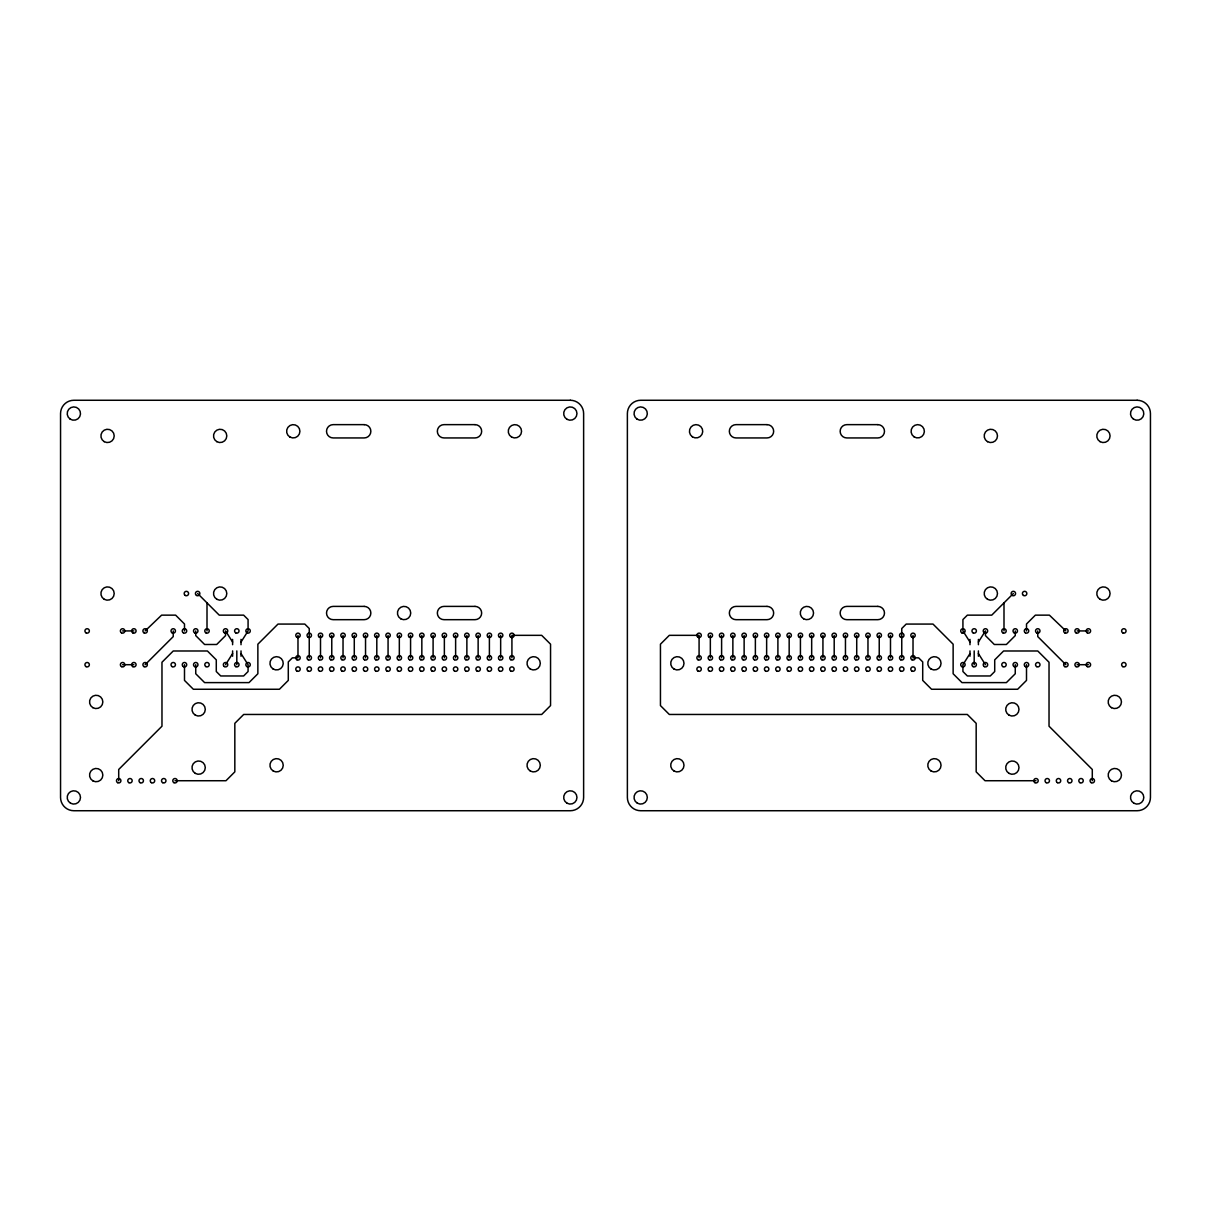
<?xml version="1.0" encoding="UTF-8"?>
<svg xmlns="http://www.w3.org/2000/svg" width="1211" height="1211" viewBox="0 0 1211 1211"><rect width="100%" height="100%" fill="white"/><g stroke="black" fill="none" stroke-linecap="round" stroke-linejoin="round"><path stroke-width="1.5" d="M225.549 664.703L232.603 653.577M241.019 642.057L248.073 630.931L248.073 619.563L243.638 615.143L219.252 615.143L197.65 593.526M969.981 653.577L962.927 664.703L962.927 671.53L967.362 675.965L990.28 675.965L994.715 671.53L994.715 659.859L1003.586 650.988L1037.766 650.988L1049.029 662.25L1049.029 726.206L1092.292 769.469L1092.292 780.732M978.397 642.057L985.451 630.931L985.451 635.624L994.307 644.494L1006.386 644.494L1015.257 635.624L1015.257 630.931M145.123 664.703L173.234 636.608L173.234 630.931M1013.35 593.526L991.748 615.143L967.362 615.143L962.927 619.563L962.927 630.931L969.981 642.057M145.123 630.931L161.608 615.143L175.625 615.143L184.496 623.998L184.496 630.931M122.614 630.931L133.876 630.931M1077.124 630.931L1088.386 630.931M122.614 664.703L133.876 664.703M1077.124 664.703L1088.386 664.703M175.005 780.732L225.973 780.732L234.828 771.861L234.828 723.33L243.699 714.46L541.68 714.46L550.551 705.589L550.551 644.191L541.68 635.336L511.92 635.336L511.92 657.845M1035.995 780.732L985.027 780.732L976.172 771.861L976.172 723.33L967.301 714.46L669.32 714.46L660.449 705.589L660.449 644.191L669.32 635.336L699.08 635.336L699.08 657.845M1065.877 630.931L1049.392 615.143L1035.375 615.143L1026.504 623.998L1026.504 630.931M1065.877 664.703L1037.766 636.608L1037.766 630.931M978.397 653.577L985.451 664.703M241.019 653.577L248.073 664.703L248.073 671.53L243.638 675.965L220.72 675.965L216.285 671.53L216.285 659.859L207.414 650.988L173.234 650.988L161.971 662.25L161.971 726.206L118.708 769.469L118.708 780.732M232.603 642.057L225.549 630.931L225.549 635.624L216.693 644.494L204.614 644.494L195.743 635.624L195.743 630.931M1026.504 664.703L1026.504 680.4L1017.649 689.256L931.562 689.256L922.706 680.4L922.706 661.917L918.634 657.845L913.018 657.845L913.018 635.336M1015.257 664.703L1015.257 673.755L1006.386 682.61L961.988 682.61L953.133 673.755L953.133 644.191L933 624.074L906.191 624.074L901.756 628.509L901.756 657.845M1003.995 602.896L1003.995 630.931M978.397 639.393L978.397 644.706M978.397 650.913L978.397 656.241M974.189 650.913L974.189 664.703M969.981 639.393L969.981 644.706M969.981 650.913L969.981 656.241M890.494 635.336L890.494 657.845M879.231 635.336L879.231 657.845M867.969 635.336L867.969 657.845M856.722 635.336L856.722 657.845M845.46 635.336L845.46 657.845M834.197 635.336L834.197 657.845M822.935 635.336L822.935 657.845M811.673 635.336L811.673 657.845M800.426 635.336L800.426 657.845M789.163 635.336L789.163 657.845M777.901 635.336L777.901 657.845M766.639 635.336L766.639 657.845M755.376 635.336L755.376 657.845M744.129 635.336L744.129 657.845M732.867 635.336L732.867 657.845M721.605 635.336L721.605 657.845M710.342 635.336L710.342 657.845M500.658 635.336L500.658 657.845M489.395 635.336L489.395 657.845M478.133 635.336L478.133 657.845M466.871 635.336L466.871 657.845M455.624 635.336L455.624 657.845M444.361 635.336L444.361 657.845M433.099 635.336L433.099 657.845M421.837 635.336L421.837 657.845M410.574 635.336L410.574 657.845M399.327 635.336L399.327 657.845M388.065 635.336L388.065 657.845M376.803 635.336L376.803 657.845M365.54 635.336L365.54 657.845M354.278 635.336L354.278 657.845M343.031 635.336L343.031 657.845M331.769 635.336L331.769 657.845M320.506 635.336L320.506 657.845M309.244 657.845L309.244 628.509L304.809 624.074L278 624.074L257.867 644.191L257.867 673.755L249.012 682.61L204.614 682.61L195.743 673.755L195.743 664.703M297.982 635.336L297.982 657.845L292.366 657.845L288.294 661.917L288.294 680.4L279.438 689.256L193.351 689.256L184.496 680.4L184.496 664.703M241.019 639.393L241.019 644.706M241.019 650.913L241.019 656.241M236.811 650.913L236.811 664.703M232.603 639.393L232.603 644.706M232.603 650.913L232.603 656.241M207.005 602.896L207.005 630.931M570.32 400.266L73.856 400.266A13.306 13.306 0 0 0 60.55 413.556L60.55 797.443A13.306 13.306 0 0 0 73.856 810.734L570.32 810.734A13.306 13.306 0 0 0 583.626 797.443L583.626 413.556A13.306 13.306 0 0 0 570.32 400.266M1137.144 400.266L640.68 400.266A13.306 13.306 0 0 0 627.374 413.556L627.374 797.443A13.306 13.306 0 0 0 640.68 810.734L1137.144 810.734A13.306 13.306 0 0 0 1150.45 797.443L1150.45 413.556A13.306 13.306 0 0 0 1137.144 400.266M364.193 424.637L333.161 424.637A6.645 6.645 0 0 0 326.516 431.298A6.645 6.645 0 0 0 333.161 437.943L364.193 437.943A6.645 6.645 0 0 0 370.854 431.298A6.645 6.645 0 0 0 364.193 424.637M475.015 424.637L443.983 424.637A6.645 6.645 0 0 0 437.338 431.298A6.645 6.645 0 0 0 443.983 437.943L475.015 437.943A6.645 6.645 0 0 0 481.66 431.298A6.645 6.645 0 0 0 475.015 424.637M767.017 424.637L735.985 424.637A6.645 6.645 0 0 0 729.34 431.298A6.645 6.645 0 0 0 735.985 437.943L767.017 437.943A6.645 6.645 0 0 0 773.662 431.298A6.645 6.645 0 0 0 767.017 424.637M877.839 424.637L846.807 424.637A6.645 6.645 0 0 0 840.146 431.298A6.645 6.645 0 0 0 846.807 437.943L877.839 437.943A6.645 6.645 0 0 0 884.484 431.298A6.645 6.645 0 0 0 877.839 424.637M364.193 606.393L333.161 606.393A6.645 6.645 0 0 0 326.516 613.038A6.645 6.645 0 0 0 333.161 619.684L364.193 619.684A6.645 6.645 0 0 0 370.854 613.038A6.645 6.645 0 0 0 364.193 606.393M475.015 606.393L443.983 606.393A6.645 6.645 0 0 0 437.338 613.038A6.645 6.645 0 0 0 443.983 619.684L475.015 619.684A6.645 6.645 0 0 0 481.66 613.038A6.645 6.645 0 0 0 475.015 606.393M767.017 606.393L735.985 606.393A6.645 6.645 0 0 0 729.34 613.038A6.645 6.645 0 0 0 735.985 619.684L767.017 619.684A6.645 6.645 0 0 0 773.662 613.038A6.645 6.645 0 0 0 767.017 606.393M877.839 606.393L846.807 606.393A6.645 6.645 0 0 0 840.146 613.038A6.645 6.645 0 0 0 846.807 619.684L877.839 619.684A6.645 6.645 0 0 0 884.484 613.038A6.645 6.645 0 0 0 877.839 606.393M510.679 637.168A2.21 2.21 0 0 0 514.13 635.487A2.21 2.21 0 0 0 510.951 633.338A2.21 2.21 0 0 0 510.679 637.168M296.877 637.243A2.21 2.21 0 0 0 300.207 635.336A2.21 2.21 0 0 0 296.877 633.414A2.21 2.21 0 0 0 296.877 637.243M308.139 637.243A2.21 2.21 0 0 0 311.469 635.336A2.21 2.21 0 0 0 308.139 633.414A2.21 2.21 0 0 0 308.139 637.243M246.968 666.625A2.21 2.21 0 0 0 250.283 664.703A2.21 2.21 0 0 0 246.968 662.78A2.21 2.21 0 0 0 246.968 666.625M235.706 666.625A2.21 2.21 0 0 0 239.036 664.703A2.21 2.21 0 0 0 235.706 662.78A2.21 2.21 0 0 0 235.706 666.625M224.307 666.534A2.21 2.21 0 0 0 227.759 664.869A2.21 2.21 0 0 0 224.58 662.705A2.21 2.21 0 0 0 224.307 666.534M224.444 632.853A2.21 2.21 0 0 0 227.774 630.931A2.21 2.21 0 0 0 224.444 629.009A2.21 2.21 0 0 0 224.444 632.853M246.968 632.853A2.21 2.21 0 0 0 250.283 630.931A2.21 2.21 0 0 0 246.968 629.009A2.21 2.21 0 0 0 246.968 632.853M121.494 632.853A2.21 2.21 0 0 0 124.824 630.931A2.21 2.21 0 0 0 121.494 629.009A2.21 2.21 0 0 0 121.494 632.853M132.756 632.853A2.21 2.21 0 0 0 136.086 630.931A2.21 2.21 0 0 0 132.756 629.009A2.21 2.21 0 0 0 132.756 632.853M144.018 632.853A2.21 2.21 0 0 0 147.348 630.931A2.21 2.21 0 0 0 144.018 629.009A2.21 2.21 0 0 0 144.018 632.853M121.494 666.625A2.21 2.21 0 0 0 124.824 664.703A2.21 2.21 0 0 0 121.494 662.78A2.21 2.21 0 0 0 121.494 666.625M144.018 666.625A2.21 2.21 0 0 0 147.348 664.703A2.21 2.21 0 0 0 144.018 662.78A2.21 2.21 0 0 0 144.018 666.625M132.756 666.625A2.21 2.21 0 0 0 136.086 664.703A2.21 2.21 0 0 0 132.756 662.78A2.21 2.21 0 0 0 132.756 666.625M205.9 632.853A2.21 2.21 0 0 0 209.231 630.931A2.21 2.21 0 0 0 205.9 629.009A2.21 2.21 0 0 0 205.9 632.853M194.638 632.853A2.21 2.21 0 0 0 197.968 630.931A2.21 2.21 0 0 0 194.638 629.009A2.21 2.21 0 0 0 194.638 632.853M183.376 632.853A2.21 2.21 0 0 0 186.706 630.931A2.21 2.21 0 0 0 183.376 629.009A2.21 2.21 0 0 0 183.376 632.853M172.129 632.853A2.21 2.21 0 0 0 175.444 630.931A2.21 2.21 0 0 0 172.129 629.009A2.21 2.21 0 0 0 172.129 632.853M183.376 666.625A2.21 2.21 0 0 0 186.706 664.703A2.21 2.21 0 0 0 183.376 662.78A2.21 2.21 0 0 0 183.376 666.625M205.764 666.534A2.21 2.21 0 0 0 209.215 664.869A2.21 2.21 0 0 0 206.037 662.705A2.21 2.21 0 0 0 205.764 666.534M194.638 666.625A2.21 2.21 0 0 0 197.968 664.703A2.21 2.21 0 0 0 194.638 662.78A2.21 2.21 0 0 0 194.638 666.625M499.416 637.168A2.21 2.21 0 0 0 502.868 635.487A2.21 2.21 0 0 0 499.689 633.338A2.21 2.21 0 0 0 499.416 637.168M488.154 637.168A2.21 2.21 0 0 0 491.605 635.487A2.21 2.21 0 0 0 488.427 633.338A2.21 2.21 0 0 0 488.154 637.168M476.892 637.168A2.21 2.21 0 0 0 480.343 635.487A2.21 2.21 0 0 0 477.164 633.338A2.21 2.21 0 0 0 476.892 637.168M465.63 637.168A2.21 2.21 0 0 0 469.081 635.487A2.21 2.21 0 0 0 465.902 633.338A2.21 2.21 0 0 0 465.63 637.168M454.382 637.168A2.21 2.21 0 0 0 457.834 635.487A2.21 2.21 0 0 0 454.655 633.338A2.21 2.21 0 0 0 454.382 637.168M443.12 637.168A2.21 2.21 0 0 0 446.571 635.487A2.21 2.21 0 0 0 443.393 633.338A2.21 2.21 0 0 0 443.12 637.168M431.858 637.168A2.21 2.21 0 0 0 435.309 635.487A2.21 2.21 0 0 0 432.13 633.338A2.21 2.21 0 0 0 431.858 637.168M420.595 637.168A2.21 2.21 0 0 0 424.047 635.487A2.21 2.21 0 0 0 420.868 633.338A2.21 2.21 0 0 0 420.595 637.168M409.333 637.168A2.21 2.21 0 0 0 412.784 635.487A2.21 2.21 0 0 0 409.606 633.338A2.21 2.21 0 0 0 409.333 637.168M398.086 637.168A2.21 2.21 0 0 0 401.537 635.487A2.21 2.21 0 0 0 398.358 633.338A2.21 2.21 0 0 0 398.086 637.168M386.824 637.168A2.21 2.21 0 0 0 390.275 635.487A2.21 2.21 0 0 0 387.096 633.338A2.21 2.21 0 0 0 386.824 637.168M375.561 637.168A2.21 2.21 0 0 0 379.013 635.487A2.21 2.21 0 0 0 375.834 633.338A2.21 2.21 0 0 0 375.561 637.168M364.299 637.168A2.21 2.21 0 0 0 367.75 635.487A2.21 2.21 0 0 0 364.572 633.338A2.21 2.21 0 0 0 364.299 637.168M353.037 637.168A2.21 2.21 0 0 0 356.488 635.487A2.21 2.21 0 0 0 353.309 633.338A2.21 2.21 0 0 0 353.037 637.168M341.911 637.243A2.21 2.21 0 0 0 345.241 635.336A2.21 2.21 0 0 0 341.911 633.414A2.21 2.21 0 0 0 341.911 637.243M330.664 637.243A2.21 2.21 0 0 0 333.979 635.336A2.21 2.21 0 0 0 330.664 633.414A2.21 2.21 0 0 0 330.664 637.243M319.401 637.243A2.21 2.21 0 0 0 322.716 635.336A2.21 2.21 0 0 0 319.401 633.414A2.21 2.21 0 0 0 319.401 637.243M196.53 595.449A2.21 2.21 0 0 0 199.86 593.526A2.21 2.21 0 0 0 196.53 591.619A2.21 2.21 0 0 0 196.53 595.449M296.877 659.768A2.21 2.21 0 0 0 300.207 657.845A2.21 2.21 0 0 0 296.877 655.923A2.21 2.21 0 0 0 296.877 659.768M510.679 659.677A2.21 2.21 0 0 0 514.13 658.012A2.21 2.21 0 0 0 510.951 655.862A2.21 2.21 0 0 0 510.679 659.677M499.416 659.677A2.21 2.21 0 0 0 502.868 658.012A2.21 2.21 0 0 0 499.689 655.862A2.21 2.21 0 0 0 499.416 659.677M488.154 659.677A2.21 2.21 0 0 0 491.605 658.012A2.21 2.21 0 0 0 488.427 655.862A2.21 2.21 0 0 0 488.154 659.677M476.892 659.677A2.21 2.21 0 0 0 480.343 658.012A2.21 2.21 0 0 0 477.164 655.862A2.21 2.21 0 0 0 476.892 659.677M465.63 659.677A2.21 2.21 0 0 0 469.081 658.012A2.21 2.21 0 0 0 465.902 655.862A2.21 2.21 0 0 0 465.63 659.677M454.382 659.677A2.21 2.21 0 0 0 457.834 658.012A2.21 2.21 0 0 0 454.655 655.862A2.21 2.21 0 0 0 454.382 659.677M443.12 659.677A2.21 2.21 0 0 0 446.571 658.012A2.21 2.21 0 0 0 443.393 655.862A2.21 2.21 0 0 0 443.12 659.677M431.858 659.677A2.21 2.21 0 0 0 435.309 658.012A2.21 2.21 0 0 0 432.13 655.862A2.21 2.21 0 0 0 431.858 659.677M420.595 659.677A2.21 2.21 0 0 0 424.047 658.012A2.21 2.21 0 0 0 420.868 655.862A2.21 2.21 0 0 0 420.595 659.677M409.469 659.768A2.21 2.21 0 0 0 412.8 657.845A2.21 2.21 0 0 0 409.469 655.923A2.21 2.21 0 0 0 409.469 659.768M398.207 659.768A2.21 2.21 0 0 0 401.537 657.845A2.21 2.21 0 0 0 398.207 655.923A2.21 2.21 0 0 0 398.207 659.768M386.96 659.768A2.21 2.21 0 0 0 390.275 657.845A2.21 2.21 0 0 0 386.96 655.923A2.21 2.21 0 0 0 386.96 659.768M375.698 659.768A2.21 2.21 0 0 0 379.013 657.845A2.21 2.21 0 0 0 375.698 655.923A2.21 2.21 0 0 0 375.698 659.768M364.435 659.768A2.21 2.21 0 0 0 367.766 657.845A2.21 2.21 0 0 0 364.435 655.923A2.21 2.21 0 0 0 364.435 659.768M353.173 659.768A2.21 2.21 0 0 0 356.503 657.845A2.21 2.21 0 0 0 353.173 655.923A2.21 2.21 0 0 0 353.173 659.768M341.79 659.677A2.21 2.21 0 0 0 345.241 658.012A2.21 2.21 0 0 0 342.062 655.862A2.21 2.21 0 0 0 341.79 659.677M330.664 659.768A2.21 2.21 0 0 0 333.979 657.845A2.21 2.21 0 0 0 330.664 655.923A2.21 2.21 0 0 0 330.664 659.768M319.401 659.768A2.21 2.21 0 0 0 322.716 657.845A2.21 2.21 0 0 0 319.401 655.923A2.21 2.21 0 0 0 319.401 659.768M308.139 659.768A2.21 2.21 0 0 0 311.469 657.845A2.21 2.21 0 0 0 308.139 655.923A2.21 2.21 0 0 0 308.139 659.768M308.139 671.03A2.21 2.21 0 0 0 311.469 669.108A2.21 2.21 0 0 0 308.139 667.185A2.21 2.21 0 0 0 308.139 671.03M319.401 671.03A2.21 2.21 0 0 0 322.716 669.108A2.21 2.21 0 0 0 319.401 667.185A2.21 2.21 0 0 0 319.401 671.03M330.664 671.03A2.21 2.21 0 0 0 333.979 669.108A2.21 2.21 0 0 0 330.664 667.185A2.21 2.21 0 0 0 330.664 671.03M341.911 671.03A2.21 2.21 0 0 0 345.241 669.108A2.21 2.21 0 0 0 341.911 667.185A2.21 2.21 0 0 0 341.911 671.03M353.173 671.03A2.21 2.21 0 0 0 356.503 669.108A2.21 2.21 0 0 0 353.173 667.185A2.21 2.21 0 0 0 353.173 671.03M364.435 671.03A2.21 2.21 0 0 0 367.766 669.108A2.21 2.21 0 0 0 364.435 667.185A2.21 2.21 0 0 0 364.435 671.03M375.698 671.03A2.21 2.21 0 0 0 379.013 669.108A2.21 2.21 0 0 0 375.698 667.185A2.21 2.21 0 0 0 375.698 671.03M386.96 671.03A2.21 2.21 0 0 0 390.275 669.108A2.21 2.21 0 0 0 386.96 667.185A2.21 2.21 0 0 0 386.96 671.03M398.207 671.03A2.21 2.21 0 0 0 401.537 669.108A2.21 2.21 0 0 0 398.207 667.185A2.21 2.21 0 0 0 398.207 671.03M409.469 671.03A2.21 2.21 0 0 0 412.8 669.108A2.21 2.21 0 0 0 409.469 667.185A2.21 2.21 0 0 0 409.469 671.03M420.732 671.03A2.21 2.21 0 0 0 424.062 669.108A2.21 2.21 0 0 0 420.732 667.185A2.21 2.21 0 0 0 420.732 671.03M431.994 671.03A2.21 2.21 0 0 0 435.309 669.108A2.21 2.21 0 0 0 431.994 667.185A2.21 2.21 0 0 0 431.994 671.03M443.256 671.03A2.21 2.21 0 0 0 446.571 669.108A2.21 2.21 0 0 0 443.256 667.185A2.21 2.21 0 0 0 443.256 671.03M454.503 671.03A2.21 2.21 0 0 0 457.834 669.108A2.21 2.21 0 0 0 454.503 667.185A2.21 2.21 0 0 0 454.503 671.03M465.766 671.03A2.21 2.21 0 0 0 469.096 669.108A2.21 2.21 0 0 0 465.766 667.185A2.21 2.21 0 0 0 465.766 671.03M477.028 671.03A2.21 2.21 0 0 0 480.358 669.108A2.21 2.21 0 0 0 477.028 667.185A2.21 2.21 0 0 0 477.028 671.03M488.29 671.03A2.21 2.21 0 0 0 491.605 669.108A2.21 2.21 0 0 0 488.29 667.185A2.21 2.21 0 0 0 488.29 671.03M499.553 671.03A2.21 2.21 0 0 0 502.868 669.108A2.21 2.21 0 0 0 499.553 667.185A2.21 2.21 0 0 0 499.553 671.03M510.8 671.03A2.21 2.21 0 0 0 514.13 669.108A2.21 2.21 0 0 0 510.8 667.185A2.21 2.21 0 0 0 510.8 671.03M173.9 782.654A2.21 2.21 0 0 0 177.215 780.732A2.21 2.21 0 0 0 173.9 778.809A2.21 2.21 0 0 0 173.9 782.654M151.375 782.654A2.21 2.21 0 0 0 154.705 780.732A2.21 2.21 0 0 0 151.375 778.809A2.21 2.21 0 0 0 151.375 782.654M140.113 782.654A2.21 2.21 0 0 0 143.443 780.732A2.21 2.21 0 0 0 140.113 778.809A2.21 2.21 0 0 0 140.113 782.654M117.603 782.654A2.21 2.21 0 0 0 120.918 780.732A2.21 2.21 0 0 0 117.603 778.809A2.21 2.21 0 0 0 117.603 782.654M185.283 595.449A2.21 2.21 0 0 0 188.598 593.526A2.21 2.21 0 0 0 185.283 591.619A2.21 2.21 0 0 0 185.283 595.449M128.866 782.654A2.21 2.21 0 0 0 132.181 780.732A2.21 2.21 0 0 0 128.866 778.809A2.21 2.21 0 0 0 128.866 782.654M162.637 782.654A2.21 2.21 0 0 0 165.968 780.732A2.21 2.21 0 0 0 162.637 778.809A2.21 2.21 0 0 0 162.637 782.654M296.877 671.03A2.21 2.21 0 0 0 300.207 669.108A2.21 2.21 0 0 0 296.877 667.185A2.21 2.21 0 0 0 296.877 671.03M172.129 666.625A2.21 2.21 0 0 0 175.444 664.703A2.21 2.21 0 0 0 172.129 662.78A2.21 2.21 0 0 0 172.129 666.625M86.042 666.625A2.21 2.21 0 0 0 89.357 664.703A2.21 2.21 0 0 0 86.042 662.78A2.21 2.21 0 0 0 86.042 666.625M86.042 632.853A2.21 2.21 0 0 0 89.357 630.931A2.21 2.21 0 0 0 86.042 629.009A2.21 2.21 0 0 0 86.042 632.853M235.706 632.853A2.21 2.21 0 0 0 239.036 630.931A2.21 2.21 0 0 0 235.706 629.009A2.21 2.21 0 0 0 235.706 632.853M530.327 669.062A6.645 6.645 0 0 0 540.303 663.31A6.645 6.645 0 0 0 530.327 657.558A6.645 6.645 0 0 0 530.327 669.062M530.327 771.029A6.645 6.645 0 0 0 540.303 765.276A6.645 6.645 0 0 0 530.327 759.509A6.645 6.645 0 0 0 530.327 771.029M273.262 771.029A6.645 6.645 0 0 0 283.238 765.276A6.645 6.645 0 0 0 273.262 759.509A6.645 6.645 0 0 0 273.262 771.029M272.869 668.82A6.645 6.645 0 0 0 283.223 663.779A6.645 6.645 0 0 0 273.686 657.331A6.645 6.645 0 0 0 272.869 668.82M195.319 715.141A6.645 6.645 0 0 0 205.295 709.389A6.645 6.645 0 0 0 195.319 703.621A6.645 6.645 0 0 0 195.319 715.141M195.319 773.39A6.645 6.645 0 0 0 205.295 767.623A6.645 6.645 0 0 0 195.319 761.87A6.645 6.645 0 0 0 195.319 773.39M92.869 707.678A6.645 6.645 0 0 0 102.844 701.911A6.645 6.645 0 0 0 92.869 696.158A6.645 6.645 0 0 0 92.869 707.678M92.869 780.853A6.645 6.645 0 0 0 102.844 775.101A6.645 6.645 0 0 0 92.869 769.333A6.645 6.645 0 0 0 92.869 780.853M104.237 599.294A6.645 6.645 0 0 0 114.212 593.526A6.645 6.645 0 0 0 104.237 587.774A6.645 6.645 0 0 0 104.237 599.294M216.845 599.294A6.645 6.645 0 0 0 226.805 593.526A6.645 6.645 0 0 0 216.845 587.774A6.645 6.645 0 0 0 216.845 599.294M216.845 441.667A6.645 6.645 0 0 0 226.805 435.899A6.645 6.645 0 0 0 216.845 430.147A6.645 6.645 0 0 0 216.845 441.667M104.237 441.667A6.645 6.645 0 0 0 114.212 435.899A6.645 6.645 0 0 0 104.237 430.147A6.645 6.645 0 0 0 104.237 441.667M511.587 437.05A6.645 6.645 0 0 0 521.563 431.298A6.645 6.645 0 0 0 511.587 425.53A6.645 6.645 0 0 0 511.587 437.05M289.944 437.05A6.645 6.645 0 0 0 299.919 431.298A6.645 6.645 0 0 0 289.944 425.53A6.645 6.645 0 0 0 289.944 437.05M400.765 618.791A6.645 6.645 0 0 0 410.741 613.038A6.645 6.645 0 0 0 400.765 607.271A6.645 6.645 0 0 0 400.765 618.791M70.117 419.067A6.645 6.645 0 0 0 80.486 414.041A6.645 6.645 0 0 0 70.949 407.577A6.645 6.645 0 0 0 70.117 419.067M567.005 419.324A6.645 6.645 0 0 0 576.966 413.556A6.645 6.645 0 0 0 567.005 407.804A6.645 6.645 0 0 0 567.005 419.324M567.005 803.196A6.645 6.645 0 0 0 576.966 797.443A6.645 6.645 0 0 0 567.005 791.676A6.645 6.645 0 0 0 567.005 803.196M70.526 803.196A6.645 6.645 0 0 0 80.501 797.443A6.645 6.645 0 0 0 70.526 791.676A6.645 6.645 0 0 0 70.526 803.196M697.975 637.243A2.21 2.21 0 0 0 701.305 635.336A2.21 2.21 0 0 0 697.975 633.414A2.21 2.21 0 0 0 697.975 637.243M911.898 637.243A2.21 2.21 0 0 0 915.228 635.336A2.21 2.21 0 0 0 911.898 633.414A2.21 2.21 0 0 0 911.898 637.243M900.651 637.243A2.21 2.21 0 0 0 903.966 635.336A2.21 2.21 0 0 0 900.651 633.414A2.21 2.21 0 0 0 900.651 637.243M961.822 666.625A2.21 2.21 0 0 0 965.137 664.703A2.21 2.21 0 0 0 961.822 662.78A2.21 2.21 0 0 0 961.822 666.625M973.084 666.625A2.21 2.21 0 0 0 976.399 664.703A2.21 2.21 0 0 0 973.084 662.78A2.21 2.21 0 0 0 973.084 666.625M984.331 666.625A2.21 2.21 0 0 0 987.661 664.703A2.21 2.21 0 0 0 984.331 662.78A2.21 2.21 0 0 0 984.331 666.625M984.331 632.853A2.21 2.21 0 0 0 987.661 630.931A2.21 2.21 0 0 0 984.331 629.009A2.21 2.21 0 0 0 984.331 632.853M961.822 632.853A2.21 2.21 0 0 0 965.137 630.931A2.21 2.21 0 0 0 961.822 629.009A2.21 2.21 0 0 0 961.822 632.853M1087.281 632.853A2.21 2.21 0 0 0 1090.611 630.931A2.21 2.21 0 0 0 1087.281 629.009A2.21 2.21 0 0 0 1087.281 632.853M1076.019 632.853A2.21 2.21 0 0 0 1079.349 630.931A2.21 2.21 0 0 0 1076.019 629.009A2.21 2.21 0 0 0 1076.019 632.853M1064.757 632.853A2.21 2.21 0 0 0 1068.087 630.931A2.21 2.21 0 0 0 1064.757 629.009A2.21 2.21 0 0 0 1064.757 632.853M1087.281 666.625A2.21 2.21 0 0 0 1090.611 664.703A2.21 2.21 0 0 0 1087.281 662.78A2.21 2.21 0 0 0 1087.281 666.625M1064.757 666.625A2.21 2.21 0 0 0 1068.087 664.703A2.21 2.21 0 0 0 1064.757 662.78A2.21 2.21 0 0 0 1064.757 666.625M1076.019 666.625A2.21 2.21 0 0 0 1079.349 664.703A2.21 2.21 0 0 0 1076.019 662.78A2.21 2.21 0 0 0 1076.019 666.625M1002.89 632.853A2.21 2.21 0 0 0 1006.205 630.931A2.21 2.21 0 0 0 1002.89 629.009A2.21 2.21 0 0 0 1002.89 632.853M1014.137 632.853A2.21 2.21 0 0 0 1017.467 630.931A2.21 2.21 0 0 0 1014.137 629.009A2.21 2.21 0 0 0 1014.137 632.853M1025.399 632.853A2.21 2.21 0 0 0 1028.729 630.931A2.21 2.21 0 0 0 1025.399 629.009A2.21 2.21 0 0 0 1025.399 632.853M1036.661 632.853A2.21 2.21 0 0 0 1039.992 630.931A2.21 2.21 0 0 0 1036.661 629.009A2.21 2.21 0 0 0 1036.661 632.853M1025.399 666.625A2.21 2.21 0 0 0 1028.729 664.703A2.21 2.21 0 0 0 1025.399 662.78A2.21 2.21 0 0 0 1025.399 666.625M1002.89 666.625A2.21 2.21 0 0 0 1006.205 664.703A2.21 2.21 0 0 0 1002.89 662.78A2.21 2.21 0 0 0 1002.89 666.625M1014.137 666.625A2.21 2.21 0 0 0 1017.467 664.703A2.21 2.21 0 0 0 1014.137 662.78A2.21 2.21 0 0 0 1014.137 666.625M709.237 637.243A2.21 2.21 0 0 0 712.568 635.336A2.21 2.21 0 0 0 709.237 633.414A2.21 2.21 0 0 0 709.237 637.243M720.5 637.243A2.21 2.21 0 0 0 723.815 635.336A2.21 2.21 0 0 0 720.5 633.414A2.21 2.21 0 0 0 720.5 637.243M731.762 637.243A2.21 2.21 0 0 0 735.077 635.336A2.21 2.21 0 0 0 731.762 633.414A2.21 2.21 0 0 0 731.762 637.243M743.009 637.243A2.21 2.21 0 0 0 746.339 635.336A2.21 2.21 0 0 0 743.009 633.414A2.21 2.21 0 0 0 743.009 637.243M754.271 637.243A2.21 2.21 0 0 0 757.602 635.336A2.21 2.21 0 0 0 754.271 633.414A2.21 2.21 0 0 0 754.271 637.243M765.534 637.243A2.21 2.21 0 0 0 768.864 635.336A2.21 2.21 0 0 0 765.534 633.414A2.21 2.21 0 0 0 765.534 637.243M776.796 637.243A2.21 2.21 0 0 0 780.111 635.336A2.21 2.21 0 0 0 776.796 633.414A2.21 2.21 0 0 0 776.796 637.243M788.058 637.243A2.21 2.21 0 0 0 791.373 635.336A2.21 2.21 0 0 0 788.058 633.414A2.21 2.21 0 0 0 788.058 637.243M799.305 637.243A2.21 2.21 0 0 0 802.636 635.336A2.21 2.21 0 0 0 799.305 633.414A2.21 2.21 0 0 0 799.305 637.243M810.568 637.243A2.21 2.21 0 0 0 813.898 635.336A2.21 2.21 0 0 0 810.568 633.414A2.21 2.21 0 0 0 810.568 637.243M821.83 637.243A2.21 2.21 0 0 0 825.16 635.336A2.21 2.21 0 0 0 821.83 633.414A2.21 2.21 0 0 0 821.83 637.243M833.092 637.243A2.21 2.21 0 0 0 836.407 635.336A2.21 2.21 0 0 0 833.092 633.414A2.21 2.21 0 0 0 833.092 637.243M844.355 637.243A2.21 2.21 0 0 0 847.67 635.336A2.21 2.21 0 0 0 844.355 633.414A2.21 2.21 0 0 0 844.355 637.243M855.602 637.243A2.21 2.21 0 0 0 858.932 635.336A2.21 2.21 0 0 0 855.602 633.414A2.21 2.21 0 0 0 855.602 637.243M866.864 637.243A2.21 2.21 0 0 0 870.194 635.336A2.21 2.21 0 0 0 866.864 633.414A2.21 2.21 0 0 0 866.864 637.243M878.126 637.243A2.21 2.21 0 0 0 881.457 635.336A2.21 2.21 0 0 0 878.126 633.414A2.21 2.21 0 0 0 878.126 637.243M889.389 637.243A2.21 2.21 0 0 0 892.704 635.336A2.21 2.21 0 0 0 889.389 633.414A2.21 2.21 0 0 0 889.389 637.243M1012.245 595.449A2.21 2.21 0 0 0 1015.575 593.526A2.21 2.21 0 0 0 1012.245 591.619A2.21 2.21 0 0 0 1012.245 595.449M911.898 659.768A2.21 2.21 0 0 0 915.228 657.845A2.21 2.21 0 0 0 911.898 655.923A2.21 2.21 0 0 0 911.898 659.768M697.975 659.768A2.21 2.21 0 0 0 701.305 657.845A2.21 2.21 0 0 0 697.975 655.923A2.21 2.21 0 0 0 697.975 659.768M709.237 659.768A2.21 2.21 0 0 0 712.568 657.845A2.21 2.21 0 0 0 709.237 655.923A2.21 2.21 0 0 0 709.237 659.768M720.5 659.768A2.21 2.21 0 0 0 723.815 657.845A2.21 2.21 0 0 0 720.5 655.923A2.21 2.21 0 0 0 720.5 659.768M731.762 659.768A2.21 2.21 0 0 0 735.077 657.845A2.21 2.21 0 0 0 731.762 655.923A2.21 2.21 0 0 0 731.762 659.768M743.009 659.768A2.21 2.21 0 0 0 746.339 657.845A2.21 2.21 0 0 0 743.009 655.923A2.21 2.21 0 0 0 743.009 659.768M754.271 659.768A2.21 2.21 0 0 0 757.602 657.845A2.21 2.21 0 0 0 754.271 655.923A2.21 2.21 0 0 0 754.271 659.768M765.534 659.768A2.21 2.21 0 0 0 768.864 657.845A2.21 2.21 0 0 0 765.534 655.923A2.21 2.21 0 0 0 765.534 659.768M776.796 659.768A2.21 2.21 0 0 0 780.111 657.845A2.21 2.21 0 0 0 776.796 655.923A2.21 2.21 0 0 0 776.796 659.768M788.058 659.768A2.21 2.21 0 0 0 791.373 657.845A2.21 2.21 0 0 0 788.058 655.923A2.21 2.21 0 0 0 788.058 659.768M799.305 659.768A2.21 2.21 0 0 0 802.636 657.845A2.21 2.21 0 0 0 799.305 655.923A2.21 2.21 0 0 0 799.305 659.768M810.568 659.768A2.21 2.21 0 0 0 813.898 657.845A2.21 2.21 0 0 0 810.568 655.923A2.21 2.21 0 0 0 810.568 659.768M821.83 659.768A2.21 2.21 0 0 0 825.16 657.845A2.21 2.21 0 0 0 821.83 655.923A2.21 2.21 0 0 0 821.83 659.768M833.092 659.768A2.21 2.21 0 0 0 836.407 657.845A2.21 2.21 0 0 0 833.092 655.923A2.21 2.21 0 0 0 833.092 659.768M844.355 659.768A2.21 2.21 0 0 0 847.67 657.845A2.21 2.21 0 0 0 844.355 655.923A2.21 2.21 0 0 0 844.355 659.768M855.602 659.768A2.21 2.21 0 0 0 858.932 657.845A2.21 2.21 0 0 0 855.602 655.923A2.21 2.21 0 0 0 855.602 659.768M866.864 659.768A2.21 2.21 0 0 0 870.194 657.845A2.21 2.21 0 0 0 866.864 655.923A2.21 2.21 0 0 0 866.864 659.768M878.126 659.768A2.21 2.21 0 0 0 881.457 657.845A2.21 2.21 0 0 0 878.126 655.923A2.21 2.21 0 0 0 878.126 659.768M889.389 659.768A2.21 2.21 0 0 0 892.704 657.845A2.21 2.21 0 0 0 889.389 655.923A2.21 2.21 0 0 0 889.389 659.768M900.651 659.768A2.21 2.21 0 0 0 903.966 657.845A2.21 2.21 0 0 0 900.651 655.923A2.21 2.21 0 0 0 900.651 659.768M900.651 671.03A2.21 2.21 0 0 0 903.966 669.108A2.21 2.21 0 0 0 900.651 667.185A2.21 2.21 0 0 0 900.651 671.03M889.389 671.03A2.21 2.21 0 0 0 892.704 669.108A2.21 2.21 0 0 0 889.389 667.185A2.21 2.21 0 0 0 889.389 671.03M878.126 671.03A2.21 2.21 0 0 0 881.457 669.108A2.21 2.21 0 0 0 878.126 667.185A2.21 2.21 0 0 0 878.126 671.03M866.864 671.03A2.21 2.21 0 0 0 870.194 669.108A2.21 2.21 0 0 0 866.864 667.185A2.21 2.21 0 0 0 866.864 671.03M855.602 671.03A2.21 2.21 0 0 0 858.932 669.108A2.21 2.21 0 0 0 855.602 667.185A2.21 2.21 0 0 0 855.602 671.03M844.355 671.03A2.21 2.21 0 0 0 847.67 669.108A2.21 2.21 0 0 0 844.355 667.185A2.21 2.21 0 0 0 844.355 671.03M833.092 671.03A2.21 2.21 0 0 0 836.407 669.108A2.21 2.21 0 0 0 833.092 667.185A2.21 2.21 0 0 0 833.092 671.03M821.83 671.03A2.21 2.21 0 0 0 825.16 669.108A2.21 2.21 0 0 0 821.83 667.185A2.21 2.21 0 0 0 821.83 671.03M810.568 671.03A2.21 2.21 0 0 0 813.898 669.108A2.21 2.21 0 0 0 810.568 667.185A2.21 2.21 0 0 0 810.568 671.03M799.305 671.03A2.21 2.21 0 0 0 802.636 669.108A2.21 2.21 0 0 0 799.305 667.185A2.21 2.21 0 0 0 799.305 671.03M788.058 671.03A2.21 2.21 0 0 0 791.373 669.108A2.21 2.21 0 0 0 788.058 667.185A2.21 2.21 0 0 0 788.058 671.03M776.796 671.03A2.21 2.21 0 0 0 780.111 669.108A2.21 2.21 0 0 0 776.796 667.185A2.21 2.21 0 0 0 776.796 671.03M765.534 671.03A2.21 2.21 0 0 0 768.864 669.108A2.21 2.21 0 0 0 765.534 667.185A2.21 2.21 0 0 0 765.534 671.03M754.271 671.03A2.21 2.21 0 0 0 757.602 669.108A2.21 2.21 0 0 0 754.271 667.185A2.21 2.21 0 0 0 754.271 671.03M743.009 671.03A2.21 2.21 0 0 0 746.339 669.108A2.21 2.21 0 0 0 743.009 667.185A2.21 2.21 0 0 0 743.009 671.03M731.762 671.03A2.21 2.21 0 0 0 735.077 669.108A2.21 2.21 0 0 0 731.762 667.185A2.21 2.21 0 0 0 731.762 671.03M720.5 671.03A2.21 2.21 0 0 0 723.815 669.108A2.21 2.21 0 0 0 720.5 667.185A2.21 2.21 0 0 0 720.5 671.03M709.237 671.03A2.21 2.21 0 0 0 712.568 669.108A2.21 2.21 0 0 0 709.237 667.185A2.21 2.21 0 0 0 709.237 671.03M697.975 671.03A2.21 2.21 0 0 0 701.305 669.108A2.21 2.21 0 0 0 697.975 667.185A2.21 2.21 0 0 0 697.975 671.03M1034.89 782.654A2.21 2.21 0 0 0 1038.205 780.732A2.21 2.21 0 0 0 1034.89 778.809A2.21 2.21 0 0 0 1034.89 782.654M1057.4 782.654A2.21 2.21 0 0 0 1060.73 780.732A2.21 2.21 0 0 0 1057.4 778.809A2.21 2.21 0 0 0 1057.4 782.654M1068.662 782.654A2.21 2.21 0 0 0 1071.992 780.732A2.21 2.21 0 0 0 1068.662 778.809A2.21 2.21 0 0 0 1068.662 782.654M1091.187 782.654A2.21 2.21 0 0 0 1094.502 780.732A2.21 2.21 0 0 0 1091.187 778.809A2.21 2.21 0 0 0 1091.187 782.654M1023.507 595.449A2.21 2.21 0 0 0 1026.837 593.526A2.21 2.21 0 0 0 1023.507 591.619A2.21 2.21 0 0 0 1023.507 595.449M1079.924 782.654A2.21 2.21 0 0 0 1083.255 780.732A2.21 2.21 0 0 0 1079.924 778.809A2.21 2.21 0 0 0 1079.924 782.654M1046.153 782.654A2.21 2.21 0 0 0 1049.468 780.732A2.21 2.21 0 0 0 1046.153 778.809A2.21 2.21 0 0 0 1046.153 782.654M911.898 671.03A2.21 2.21 0 0 0 915.228 669.108A2.21 2.21 0 0 0 911.898 667.185A2.21 2.21 0 0 0 911.898 671.03M1036.661 666.625A2.21 2.21 0 0 0 1039.992 664.703A2.21 2.21 0 0 0 1036.661 662.78A2.21 2.21 0 0 0 1036.661 666.625M1122.748 666.625A2.21 2.21 0 0 0 1126.063 664.703A2.21 2.21 0 0 0 1122.748 662.78A2.21 2.21 0 0 0 1122.748 666.625M1122.748 632.853A2.21 2.21 0 0 0 1126.063 630.931A2.21 2.21 0 0 0 1122.748 629.009A2.21 2.21 0 0 0 1122.748 632.853M973.084 632.853A2.21 2.21 0 0 0 976.399 630.931A2.21 2.21 0 0 0 973.084 629.009A2.21 2.21 0 0 0 973.084 632.853M674.027 669.062A6.645 6.645 0 0 0 684.003 663.31A6.645 6.645 0 0 0 674.027 657.558A6.645 6.645 0 0 0 674.027 669.062M674.027 771.029A6.645 6.645 0 0 0 684.003 765.276A6.645 6.645 0 0 0 674.027 759.509A6.645 6.645 0 0 0 674.027 771.029M931.092 771.029A6.645 6.645 0 0 0 941.053 765.276A6.645 6.645 0 0 0 931.092 759.509A6.645 6.645 0 0 0 931.092 771.029M931.092 669.062A6.645 6.645 0 0 0 941.053 663.31A6.645 6.645 0 0 0 931.092 657.558A6.645 6.645 0 0 0 931.092 669.062M1009.02 715.141A6.645 6.645 0 0 0 1018.996 709.389A6.645 6.645 0 0 0 1009.02 703.621A6.645 6.645 0 0 0 1009.02 715.141M1009.02 773.39A6.645 6.645 0 0 0 1018.996 767.623A6.645 6.645 0 0 0 1009.02 761.87A6.645 6.645 0 0 0 1009.02 773.39M1111.486 707.678A6.645 6.645 0 0 0 1121.462 701.911A6.645 6.645 0 0 0 1111.486 696.158A6.645 6.645 0 0 0 1111.486 707.678M1111.486 780.853A6.645 6.645 0 0 0 1121.462 775.101A6.645 6.645 0 0 0 1111.486 769.333A6.645 6.645 0 0 0 1111.486 780.853M1100.103 599.294A6.645 6.645 0 0 0 1110.078 593.526A6.645 6.645 0 0 0 1100.103 587.774A6.645 6.645 0 0 0 1100.103 599.294M987.51 599.294A6.645 6.645 0 0 0 997.486 593.526A6.645 6.645 0 0 0 987.51 587.774A6.645 6.645 0 0 0 987.51 599.294M987.51 441.667A6.645 6.645 0 0 0 997.486 435.899A6.645 6.645 0 0 0 987.51 430.147A6.645 6.645 0 0 0 987.51 441.667M1100.103 441.667A6.645 6.645 0 0 0 1110.078 435.899A6.645 6.645 0 0 0 1100.103 430.147A6.645 6.645 0 0 0 1100.103 441.667M692.359 436.793A6.645 6.645 0 0 0 702.713 431.767A6.645 6.645 0 0 0 693.176 425.303A6.645 6.645 0 0 0 692.359 436.793M914.002 436.793A6.645 6.645 0 0 0 924.356 431.767A6.645 6.645 0 0 0 914.82 425.303A6.645 6.645 0 0 0 914.002 436.793M803.589 618.791A6.645 6.645 0 0 0 813.55 613.038A6.645 6.645 0 0 0 803.589 607.271A6.645 6.645 0 0 0 803.589 618.791M1133.42 419.067A6.645 6.645 0 0 0 1143.79 414.041A6.645 6.645 0 0 0 1134.253 407.577A6.645 6.645 0 0 0 1133.42 419.067M636.956 419.067A6.645 6.645 0 0 0 647.31 414.041A6.645 6.645 0 0 0 637.773 407.577A6.645 6.645 0 0 0 636.956 419.067M637.349 803.196A6.645 6.645 0 0 0 647.325 797.443A6.645 6.645 0 0 0 637.349 791.676A6.645 6.645 0 0 0 637.349 803.196M1133.829 803.196A6.645 6.645 0 0 0 1143.805 797.443A6.645 6.645 0 0 0 1133.829 791.676A6.645 6.645 0 0 0 1133.829 803.196"/></g></svg>
